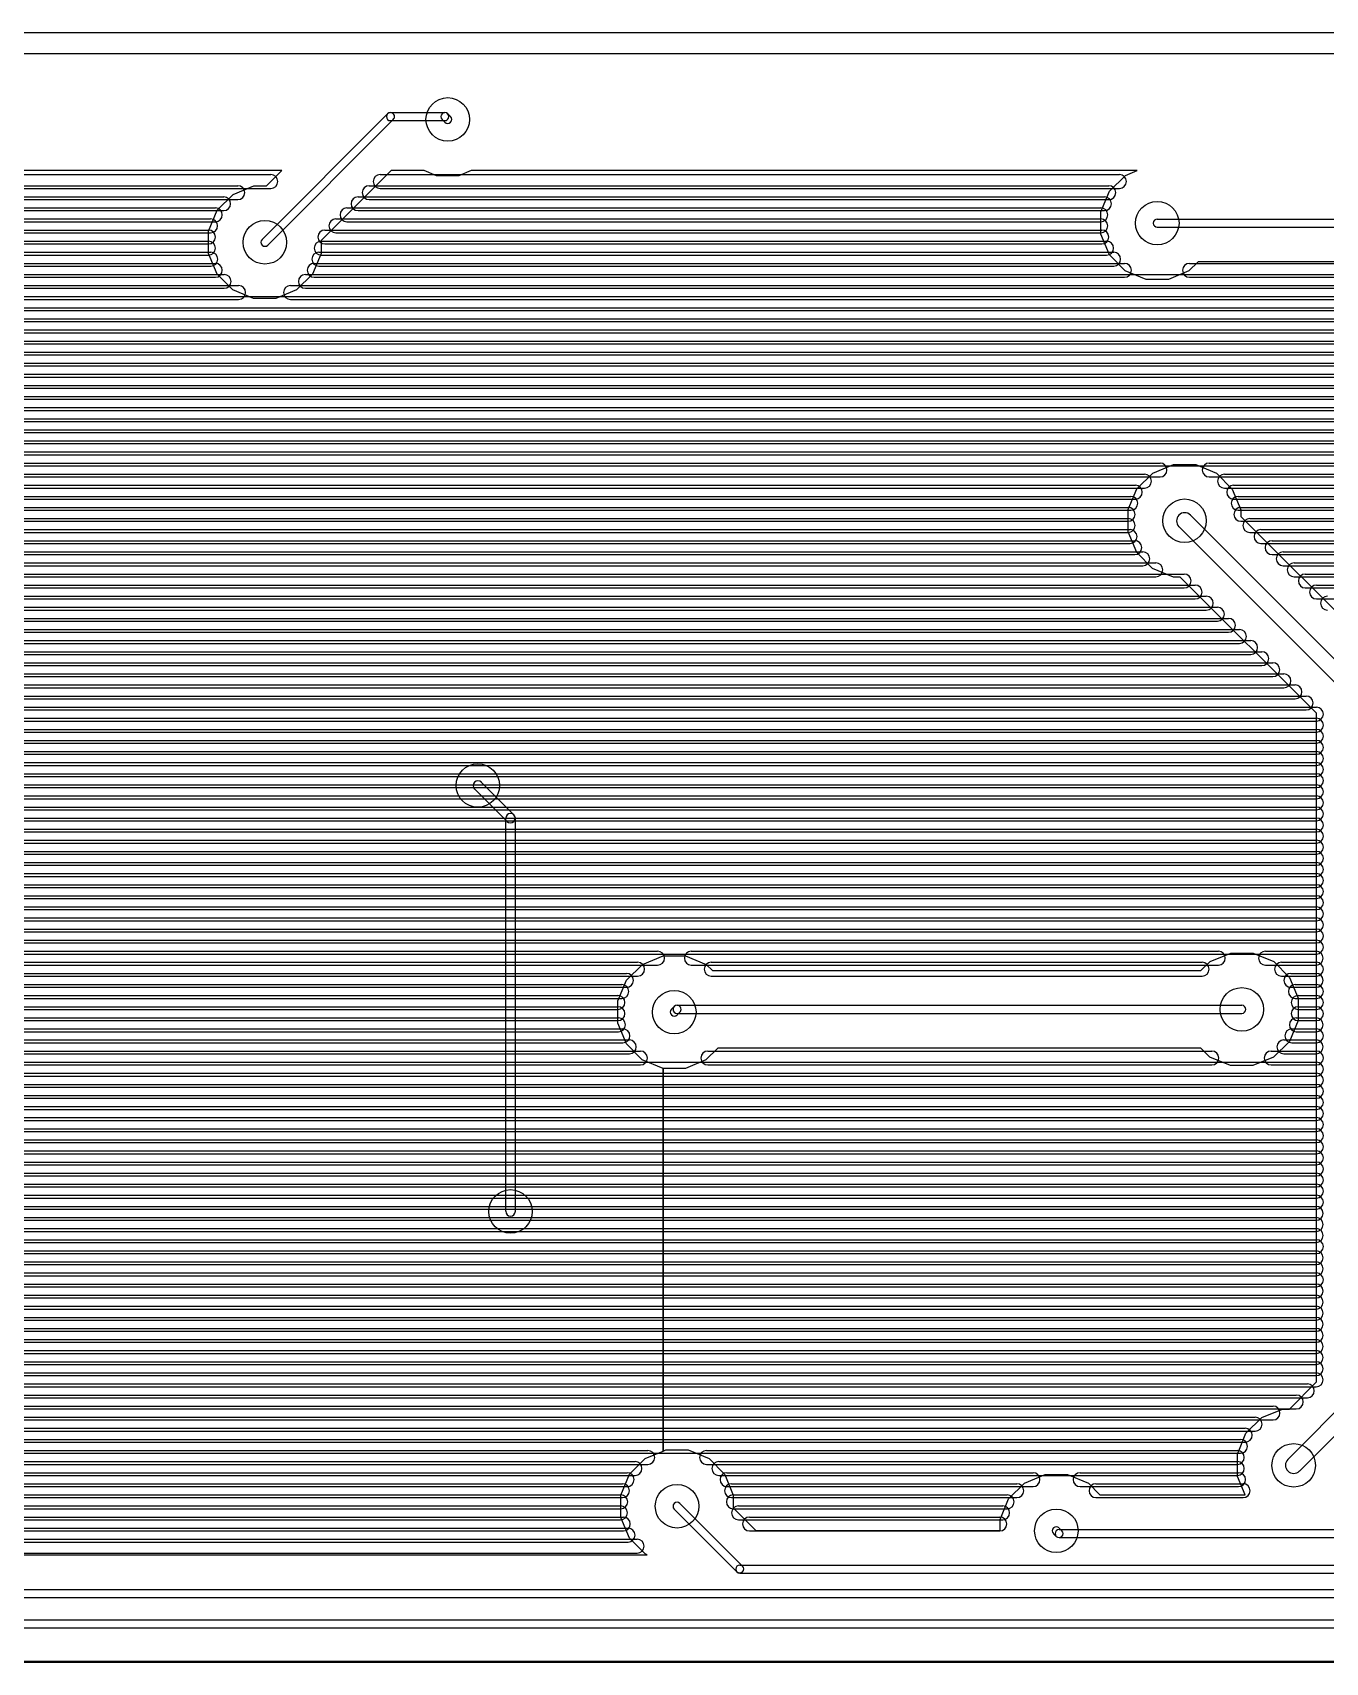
# Model space of a CAD drawing. Extents: x 25909 to 94169, y 14485 to 72115.
# Drawn here: x 56750 to 66075, y 60363 to 72115 of the extents above; entities that cross this region are included whole.
import ezdxf

# ---------------------------------------------------------------- set-up
doc = ezdxf.new("R2010")
doc.units = 0
doc.layers.add('BLACK', color=1, linetype='CONTINUOUS')

msp = doc.modelspace()

# ---------------------------------------------------------------- linework, layer by layer
at = {"layer": 'BLACK'}
for p, q in [((27165, 72115), (94093, 72115)), ((27165, 71965), (94093, 71965)), ((58405, 70624), (59310, 71529)), ((58446, 70583), (59351, 71488)), ((59331, 71538), (59723, 71538)), ((59331, 71480), (59723, 71480)), ((59704, 71488), (59723, 71469)), ((59745, 71529), (59764, 71510)), ((58548, 71120), (55893, 71121)), ((58437, 71009), (58548, 71120)), ((59336, 71120), (58831, 70615)), ((59573, 71120), (59336, 71120)), ((59663, 71083), (59573, 71120)), ((59912, 71120), (59824, 71083)), ((64717, 71120), (59912, 71120)), ((64633, 71085), (64717, 71120)), ((55554, 71011), (58230, 71011)), ((55554, 71011), (58230, 71011)), ((55778, 71091), (58468, 71091)), ((55778, 71091), (58468, 71091)), ((55778, 70991), (58468, 70991)), ((55778, 70991), (58468, 70991)), ((58196, 70947), (58345, 71009)), ((58345, 71009), (58437, 71009)), ((59177, 71011), (64513, 71011)), ((59177, 71011), (64513, 71011)), ((59257, 71091), (64589, 71091)), ((59257, 71091), (64589, 71091)), ((59257, 70991), (64589, 70991)), ((59257, 70991), (64589, 70991)), ((59824, 71083), (59663, 71083)), ((64518, 70972), (64633, 71085)), ((55474, 70931), (58128, 70931)), ((55474, 70931), (58128, 70931)), ((55554, 70911), (58230, 70911)), ((55554, 70911), (58230, 70911)), ((58081, 70834), (58196, 70947)), ((59097, 70931), (64481, 70931)), ((59097, 70931), (64481, 70931)), ((59177, 70911), (64513, 70911)), ((59177, 70911), (64513, 70911)), ((64456, 70822), (64518, 70972)), ((55436, 70851), (58068, 70851)), ((55436, 70851), (58068, 70851)), ((55436, 70771), (58034, 70771)), ((55436, 70771), (58034, 70771)), ((55436, 70751), (58068, 70751)), ((55436, 70751), (58068, 70751)), ((55474, 70831), (58128, 70831)), ((55474, 70831), (58128, 70831)), ((58019, 70684), (58081, 70834)), ((58937, 70771), (64455, 70771)), ((58937, 70771), (64455, 70771)), ((59017, 70851), (64455, 70851)), ((59017, 70851), (64455, 70851)), ((59017, 70751), (64455, 70751)), ((59017, 70751), (64455, 70751)), ((59097, 70831), (64481, 70831)), ((59097, 70831), (64481, 70831)), ((64456, 70661), (64456, 70822)), ((64862, 70770), (67046, 70770)), ((55436, 70691), (58018, 70691)), ((55436, 70691), (58018, 70691)), ((55436, 70671), (58034, 70671)), ((55436, 70671), (58034, 70671)), ((58019, 70523), (58019, 70684)), ((58857, 70691), (64463, 70691)), ((58857, 70691), (64463, 70691)), ((58937, 70671), (64455, 70671)), ((58937, 70671), (64455, 70671)), ((64518, 70512), (64456, 70661)), ((64862, 70712), (67046, 70712)), ((55436, 70611), (58018, 70611)), ((55436, 70611), (58018, 70611)), ((55436, 70591), (58018, 70591)), ((55436, 70591), (58018, 70591)), ((55436, 70531), (58036, 70531)), ((55436, 70531), (58036, 70531)), ((58081, 70374), (58019, 70523)), ((58831, 70522), (58769, 70372)), ((58814, 70531), (64548, 70531)), ((58814, 70531), (64548, 70531)), ((58831, 70615), (58831, 70522)), ((58831, 70611), (64497, 70611)), ((58831, 70611), (64497, 70611)), ((58857, 70591), (64463, 70591)), ((58857, 70591), (64463, 70591)), ((64631, 70397), (64518, 70512)), ((55436, 70511), (58018, 70511)), ((55436, 70511), (58018, 70511)), ((55436, 70451), (58068, 70451)), ((55436, 70451), (58068, 70451)), ((55436, 70431), (58036, 70431)), ((55436, 70431), (58036, 70431)), ((58780, 70451), (64626, 70451)), ((58780, 70451), (64626, 70451)), ((58814, 70431), (64548, 70431)), ((58814, 70431), (64548, 70431)), ((58831, 70511), (64497, 70511)), ((58831, 70511), (64497, 70511)), ((64781, 70335), (64631, 70397)), ((65091, 70397), (64942, 70335)), ((65157, 70462), (65091, 70397)), ((65095, 70451), (70937, 70451)), ((65095, 70451), (70937, 70451)), ((67047, 70462), (65157, 70462)), ((55436, 70371), (58132, 70371)), ((55436, 70371), (58132, 70371)), ((55436, 70351), (58068, 70351)), ((55436, 70351), (58068, 70351)), ((55436, 70291), (58236, 70291)), ((55436, 70291), (58236, 70291)), ((58194, 70259), (58081, 70374)), ((58610, 70291), (70834, 70291)), ((58610, 70291), (70834, 70291)), ((58769, 70372), (58654, 70259)), ((58717, 70371), (70867, 70371)), ((58717, 70371), (70867, 70371)), ((58780, 70351), (64626, 70351)), ((58780, 70351), (64626, 70351)), ((64942, 70335), (64781, 70335)), ((65095, 70351), (70937, 70351)), ((65095, 70351), (70937, 70351)), ((55436, 70271), (58132, 70271)), ((55436, 70271), (58132, 70271)), ((55436, 70211), (70814, 70211)), ((55436, 70211), (70814, 70211)), ((55436, 70191), (58236, 70191)), ((55436, 70191), (58236, 70191)), ((58344, 70197), (58194, 70259)), ((58505, 70197), (58344, 70197)), ((58654, 70259), (58505, 70197)), ((58610, 70191), (70834, 70191)), ((58610, 70191), (70834, 70191)), ((58717, 70271), (70867, 70271)), ((58717, 70271), (70867, 70271)), ((55436, 70111), (70814, 70111)), ((55436, 70111), (70814, 70111)), ((55503, 70131), (70777, 70131)), ((55503, 70131), (70777, 70131)), ((55536, 70051), (70696, 70051)), ((55536, 70051), (70696, 70051)), ((55503, 70031), (70777, 70031)), ((55503, 70031), (70777, 70031)), ((55536, 69951), (70696, 69951)), ((55536, 69951), (70696, 69951)), ((55563, 69971), (70617, 69971)), ((55563, 69971), (70617, 69971)), ((55557, 69811), (70457, 69811)), ((55557, 69811), (70457, 69811)), ((55563, 69891), (70537, 69891)), ((55563, 69891), (70537, 69891)), ((55563, 69871), (70617, 69871)), ((55563, 69871), (70617, 69871)), ((55524, 69731), (70376, 69731)), ((55524, 69731), (70376, 69731)), ((55557, 69711), (70457, 69711)), ((55557, 69711), (70457, 69711)), ((55563, 69791), (70537, 69791)), ((55563, 69791), (70537, 69791)), ((55477, 69651), (70297, 69651)), ((55477, 69651), (70297, 69651)), ((55524, 69631), (70376, 69631)), ((55524, 69631), (70376, 69631)), ((47068, 69491), (70190, 69491)), ((47068, 69491), (70190, 69491)), ((55396, 69571), (70230, 69571)), ((55396, 69571), (70230, 69571)), ((55396, 69471), (70230, 69471)), ((55396, 69471), (70230, 69471)), ((55477, 69551), (70297, 69551)), ((55477, 69551), (70297, 69551)), ((46988, 69411), (70174, 69411)), ((46988, 69411), (70174, 69411)), ((47068, 69391), (70190, 69391)), ((47068, 69391), (70190, 69391)), ((46828, 69251), (70174, 69251)), ((46828, 69251), (70174, 69251)), ((46908, 69331), (70174, 69331)), ((46908, 69331), (70174, 69331)), ((46908, 69231), (70174, 69231)), ((46908, 69231), (70174, 69231)), ((46988, 69311), (70174, 69311)), ((46988, 69311), (70174, 69311)), ((46748, 69171), (70174, 69171)), ((46748, 69171), (70174, 69171)), ((46828, 69151), (70174, 69151)), ((46828, 69151), (70174, 69151)), ((46588, 69011), (64882, 69011)), ((46588, 69011), (64882, 69011)), ((46668, 69091), (70174, 69091)), ((46668, 69091), (70174, 69091)), ((46668, 68991), (70174, 68991)), ((46668, 68991), (70174, 68991)), ((46748, 69071), (70174, 69071)), ((46748, 69071), (70174, 69071)), ((64830, 68939), (64979, 69001)), ((64979, 69001), (65140, 69001)), ((65140, 69001), (65290, 68939)), ((65237, 69011), (70173, 69011)), ((65237, 69011), (70173, 69011)), ((46508, 68931), (64770, 68931)), ((46508, 68931), (64770, 68931)), ((46588, 68911), (64882, 68911)), ((46588, 68911), (64882, 68911)), ((64715, 68826), (64830, 68939)), ((65237, 68911), (70173, 68911)), ((65237, 68911), (70173, 68911)), ((65290, 68939), (65403, 68824)), ((65347, 68931), (70173, 68931)), ((65347, 68931), (70173, 68931)), ((46348, 68771), (64672, 68771)), ((46348, 68771), (64672, 68771)), ((46428, 68851), (64704, 68851)), ((46428, 68851), (64704, 68851)), ((46428, 68751), (64704, 68751)), ((46428, 68751), (64704, 68751)), ((46508, 68831), (64770, 68831)), ((46508, 68831), (64770, 68831)), ((64653, 68676), (64715, 68826)), ((65347, 68831), (70173, 68831)), ((65347, 68831), (70173, 68831)), ((65403, 68824), (65465, 68675)), ((65413, 68851), (70173, 68851)), ((65413, 68851), (70173, 68851)), ((65413, 68751), (70173, 68751)), ((65413, 68751), (70173, 68751)), ((65446, 68771), (70174, 68771)), ((65446, 68771), (70174, 68771)), ((46268, 68691), (64652, 68691)), ((46268, 68691), (64652, 68691)), ((46348, 68671), (64672, 68671)), ((46348, 68671), (64672, 68671)), ((64653, 68515), (64653, 68676)), ((65101, 68636), (66360, 67377)), ((65446, 68671), (70174, 68671)), ((65446, 68671), (70174, 68671)), ((65465, 68691), (70173, 68691)), ((65465, 68691), (70173, 68691)), ((65465, 68675), (65465, 68626)), ((46108, 68531), (64666, 68531)), ((46108, 68531), (64666, 68531)), ((46188, 68611), (64652, 68611)), ((46188, 68611), (64652, 68611)), ((46268, 68591), (64652, 68591)), ((46268, 68591), (64652, 68591)), ((64715, 68366), (64653, 68515)), ((65018, 68553), (66277, 67294)), ((65465, 68626), (66537, 67554)), ((65465, 68591), (70173, 68591)), ((65465, 68591), (70173, 68591)), ((65530, 68611), (70174, 68611)), ((65530, 68611), (70174, 68611)), ((65610, 68531), (70174, 68531)), ((65610, 68531), (70174, 68531)), ((46028, 68451), (64700, 68451)), ((46028, 68451), (64700, 68451)), ((46108, 68431), (64666, 68431)), ((46108, 68431), (64666, 68431)), ((46188, 68511), (64652, 68511)), ((46188, 68511), (64652, 68511)), ((65530, 68511), (70174, 68511)), ((65530, 68511), (70174, 68511)), ((65610, 68431), (70174, 68431)), ((65610, 68431), (70174, 68431)), ((65690, 68451), (70174, 68451)), ((65690, 68451), (70174, 68451)), ((45868, 68291), (64852, 68291)), ((45868, 68291), (64852, 68291)), ((45948, 68371), (64758, 68371)), ((45948, 68371), (64758, 68371)), ((46028, 68351), (64700, 68351)), ((46028, 68351), (64700, 68351)), ((64828, 68251), (64715, 68366)), ((65690, 68351), (70174, 68351)), ((65690, 68351), (70174, 68351)), ((65770, 68371), (70174, 68371)), ((65770, 68371), (70174, 68371)), ((65850, 68291), (70174, 68291)), ((65850, 68291), (70174, 68291)), ((45788, 68211), (65056, 68211)), ((45788, 68211), (65056, 68211)), ((45868, 68191), (64852, 68191)), ((45868, 68191), (64852, 68191)), ((45948, 68271), (64758, 68271)), ((45948, 68271), (64758, 68271)), ((64978, 68189), (64828, 68251)), ((65028, 68189), (64978, 68189)), ((66010, 67208), (65028, 68189)), ((65770, 68271), (70174, 68271)), ((65770, 68271), (70174, 68271)), ((65850, 68191), (70174, 68191)), ((65850, 68191), (70174, 68191)), ((65930, 68211), (70174, 68211)), ((65930, 68211), (70174, 68211)), ((45628, 68051), (65216, 68051)), ((45628, 68051), (65216, 68051)), ((45708, 68131), (65136, 68131)), ((45708, 68131), (65136, 68131)), ((45788, 68111), (65056, 68111)), ((45788, 68111), (65056, 68111)), ((65930, 68111), (70174, 68111)), ((65930, 68111), (70174, 68111)), ((66010, 68131), (70174, 68131)), ((66010, 68131), (70174, 68131)), ((45548, 67971), (65296, 67971)), ((45548, 67971), (65296, 67971)), ((45628, 67951), (65216, 67951)), ((45628, 67951), (65216, 67951)), ((45708, 68031), (65136, 68031)), ((45708, 68031), (65136, 68031)), ((66010, 68031), (70174, 68031)), ((66010, 68031), (70174, 68031)), ((45388, 67811), (65456, 67811)), ((45388, 67811), (65456, 67811)), ((45468, 67891), (65376, 67891)), ((45468, 67891), (65376, 67891)), ((45548, 67871), (65296, 67871)), ((45548, 67871), (65296, 67871)), ((45308, 67731), (65536, 67731)), ((45308, 67731), (65536, 67731)), ((45388, 67711), (65456, 67711)), ((45388, 67711), (65456, 67711)), ((45468, 67791), (65376, 67791)), ((45468, 67791), (65376, 67791)), ((45228, 67651), (65616, 67651)), ((45228, 67651), (65616, 67651)), ((45308, 67631), (65536, 67631)), ((45308, 67631), (65536, 67631)), ((45068, 67491), (65776, 67491)), ((45068, 67491), (65776, 67491)), ((45148, 67571), (65696, 67571)), ((45148, 67571), (65696, 67571)), ((45148, 67471), (65696, 67471)), ((45148, 67471), (65696, 67471)), ((45228, 67551), (65616, 67551)), ((45228, 67551), (65616, 67551)), ((44988, 67411), (65856, 67411)), ((44988, 67411), (65856, 67411)), ((45068, 67391), (65776, 67391)), ((45068, 67391), (65776, 67391)), ((44828, 67251), (66010, 67251)), ((44828, 67251), (66010, 67251)), ((44908, 67331), (65936, 67331)), ((44908, 67331), (65936, 67331)), ((44908, 67231), (65936, 67231)), ((44908, 67231), (65936, 67231)), ((44988, 67311), (65856, 67311)), ((44988, 67311), (65856, 67311)), ((44748, 67171), (66010, 67171)), ((44748, 67171), (66010, 67171)), ((44828, 67151), (66010, 67151)), ((44828, 67151), (66010, 67151)), ((66010, 62385), (66010, 67208)), ((44588, 67011), (66010, 67011)), ((44588, 67011), (66010, 67011)), ((44668, 67091), (66010, 67091)), ((44668, 67091), (66010, 67091)), ((44668, 66991), (66010, 66991)), ((44668, 66991), (66010, 66991)), ((44748, 67071), (66010, 67071)), ((44748, 67071), (66010, 67071)), ((44508, 66931), (66010, 66931)), ((44508, 66931), (66010, 66931)), ((44588, 66911), (66010, 66911)), ((44588, 66911), (66010, 66911)), ((44348, 66771), (66010, 66771)), ((44348, 66771), (66010, 66771)), ((44428, 66851), (66010, 66851)), ((44428, 66851), (66010, 66851)), ((44508, 66831), (66010, 66831)), ((44508, 66831), (66010, 66831)), ((44268, 66691), (66010, 66691)), ((44268, 66691), (66010, 66691)), ((44348, 66671), (66010, 66671)), ((44348, 66671), (66010, 66671)), ((44428, 66751), (66010, 66751)), ((44428, 66751), (66010, 66751)), ((59937, 66661), (60172, 66426)), ((59986, 66710), (60221, 66475)), ((44108, 66531), (66010, 66531)), ((44108, 66531), (66010, 66531)), ((44188, 66611), (66010, 66611)), ((44188, 66611), (66010, 66611)), ((44268, 66591), (66010, 66591)), ((44268, 66591), (66010, 66591)), ((44028, 66451), (66010, 66451)), ((44028, 66451), (66010, 66451)), ((44108, 66431), (66010, 66431)), ((44108, 66431), (66010, 66431)), ((44188, 66511), (66010, 66511)), ((44188, 66511), (66010, 66511)), ((60162, 63616), (60162, 66450)), ((60232, 63616), (60232, 66450)), ((43868, 66291), (66010, 66291)), ((43868, 66291), (66010, 66291)), ((43948, 66371), (66010, 66371)), ((43948, 66371), (66010, 66371)), ((44028, 66351), (66010, 66351)), ((44028, 66351), (66010, 66351)), ((43788, 66211), (66010, 66211)), ((43788, 66211), (66010, 66211)), ((43868, 66191), (66010, 66191)), ((43868, 66191), (66010, 66191)), ((43948, 66271), (66010, 66271)), ((43948, 66271), (66010, 66271)), ((43628, 66051), (66010, 66051)), ((43628, 66051), (66010, 66051)), ((43708, 66131), (66010, 66131)), ((43708, 66131), (66010, 66131)), ((43788, 66111), (66010, 66111)), ((43788, 66111), (66010, 66111)), ((43548, 65971), (66010, 65971)), ((43548, 65971), (66010, 65971)), ((43628, 65951), (66010, 65951)), ((43628, 65951), (66010, 65951)), ((43708, 66031), (66010, 66031)), ((43708, 66031), (66010, 66031)), ((43468, 65891), (66010, 65891)), ((43468, 65891), (66010, 65891)), ((43548, 65871), (66010, 65871)), ((43548, 65871), (66010, 65871)), ((43308, 65731), (66010, 65731)), ((43308, 65731), (66010, 65731)), ((43388, 65811), (66010, 65811)), ((43388, 65811), (66010, 65811)), ((43388, 65711), (66010, 65711)), ((43388, 65711), (66010, 65711)), ((43468, 65791), (66010, 65791)), ((43468, 65791), (66010, 65791)), ((43228, 65651), (66010, 65651)), ((43228, 65651), (66010, 65651)), ((43308, 65631), (66010, 65631)), ((43308, 65631), (66010, 65631)), ((43068, 65491), (61258, 65491)), ((43068, 65491), (61258, 65491)), ((43148, 65571), (66010, 65571)), ((43148, 65571), (66010, 65571)), ((43148, 65471), (66010, 65471)), ((43148, 65471), (66010, 65471)), ((43228, 65551), (66010, 65551)), ((43228, 65551), (66010, 65551)), ((61501, 65491), (65303, 65491)), ((61501, 65491), (65303, 65491)), ((65243, 65416), (65392, 65478)), ((65392, 65478), (65553, 65478)), ((65553, 65478), (65703, 65416)), ((65643, 65491), (66009, 65491)), ((65643, 65491), (66009, 65491)), ((42988, 65411), (61114, 65411)), ((42988, 65411), (61114, 65411)), ((43068, 65391), (61258, 65391)), ((43068, 65391), (61258, 65391)), ((61034, 65283), (61149, 65396)), ((61149, 65396), (61298, 65458)), ((61298, 65458), (61459, 65458)), ((61459, 65458), (61609, 65396)), ((61501, 65391), (65303, 65391)), ((61501, 65391), (65303, 65391)), ((61609, 65396), (61653, 65351)), ((61644, 65411), (65186, 65411)), ((61644, 65411), (65186, 65411)), ((61653, 65351), (65176, 65351)), ((65176, 65351), (65243, 65416)), ((65643, 65391), (66009, 65391)), ((65643, 65391), (66009, 65391)), ((65703, 65416), (65816, 65301)), ((65758, 65411), (66010, 65411)), ((65758, 65411), (66010, 65411)), ((42828, 65251), (61000, 65251)), ((42828, 65251), (61000, 65251)), ((42908, 65331), (61034, 65331)), ((42908, 65331), (61034, 65331)), ((42908, 65231), (61034, 65231)), ((42908, 65231), (61034, 65231)), ((42988, 65311), (61114, 65311)), ((42988, 65311), (61114, 65311)), ((60972, 65133), (61034, 65283)), ((61644, 65311), (65186, 65311)), ((61644, 65311), (65186, 65311)), ((65758, 65311), (66010, 65311)), ((65758, 65311), (66010, 65311)), ((65816, 65301), (65878, 65152)), ((65825, 65331), (66009, 65331)), ((65825, 65331), (66009, 65331)), ((65825, 65231), (66009, 65231)), ((65825, 65231), (66009, 65231)), ((65858, 65251), (66010, 65251)), ((65858, 65251), (66010, 65251)), ((42748, 65171), (60972, 65171)), ((42748, 65171), (60972, 65171)), ((42828, 65151), (61000, 65151)), ((42828, 65151), (61000, 65151)), ((60972, 64972), (60972, 65133)), ((65858, 65151), (66010, 65151)), ((65858, 65151), (66010, 65151)), ((65878, 65171), (66010, 65171)), ((65878, 65171), (66010, 65171)), ((65878, 65152), (65878, 64991)), ((42588, 65011), (60976, 65011)), ((42588, 65011), (60976, 65011)), ((42668, 65091), (60972, 65091)), ((42668, 65091), (60972, 65091)), ((42668, 64991), (60972, 64991)), ((42668, 64991), (60972, 64991)), ((42748, 65071), (60972, 65071)), ((42748, 65071), (60972, 65071)), ((61358, 65073), (61377, 65092)), ((61398, 65101), (65472, 65101)), ((61398, 65043), (65472, 65043)), ((61399, 65032), (61418, 65051)), ((65878, 64991), (65816, 64841)), ((65865, 65011), (66009, 65011)), ((65865, 65011), (66009, 65011)), ((65878, 65091), (66010, 65091)), ((65878, 65091), (66010, 65091)), ((65878, 65071), (66010, 65071)), ((65878, 65071), (66010, 65071)), ((65878, 64991), (66010, 64991)), ((65878, 64991), (66010, 64991)), ((42508, 64931), (61008, 64931)), ((42508, 64931), (61008, 64931)), ((42588, 64911), (60976, 64911)), ((42588, 64911), (60976, 64911)), ((61034, 64823), (60972, 64972)), ((65832, 64931), (66010, 64931)), ((65832, 64931), (66010, 64931)), ((65865, 64911), (66009, 64911)), ((65865, 64911), (66009, 64911)), ((42348, 64771), (61134, 64771)), ((42348, 64771), (61134, 64771)), ((42428, 64851), (61054, 64851)), ((42428, 64851), (61054, 64851)), ((42508, 64831), (61008, 64831)), ((42508, 64831), (61008, 64831)), ((61147, 64708), (61034, 64823)), ((61693, 64793), (61607, 64708)), ((61620, 64771), (65256, 64771)), ((61620, 64771), (65256, 64771)), ((65177, 64793), (61693, 64793)), ((65241, 64728), (65177, 64793)), ((65684, 64771), (66010, 64771)), ((65684, 64771), (66010, 64771)), ((65816, 64841), (65701, 64728)), ((65775, 64851), (66009, 64851)), ((65775, 64851), (66009, 64851)), ((65832, 64831), (66010, 64831)), ((65832, 64831), (66010, 64831)), ((42268, 64691), (66010, 64691)), ((42268, 64691), (66010, 64691)), ((42348, 64671), (61134, 64671)), ((42348, 64671), (61134, 64671)), ((42428, 64751), (61054, 64751)), ((42428, 64751), (61054, 64751)), ((61297, 64646), (61147, 64708)), ((61297, 61887), (61297, 64646)), ((61458, 64646), (61297, 64646)), ((61297, 64646), (61297, 61887)), ((61607, 64708), (61458, 64646)), ((61620, 64671), (65256, 64671)), ((61620, 64671), (65256, 64671)), ((65391, 64666), (65241, 64728)), ((65552, 64666), (65391, 64666)), ((65701, 64728), (65552, 64666)), ((65684, 64671), (66010, 64671)), ((65684, 64671), (66010, 64671)), ((65775, 64751), (66009, 64751)), ((65775, 64751), (66009, 64751)), ((42108, 64531), (66010, 64531)), ((42108, 64531), (66010, 64531)), ((42188, 64611), (66010, 64611)), ((42188, 64611), (66010, 64611)), ((42268, 64591), (66010, 64591)), ((42268, 64591), (66010, 64591)), ((42028, 64451), (66010, 64451)), ((42028, 64451), (66010, 64451)), ((42108, 64431), (66010, 64431)), ((42108, 64431), (66010, 64431)), ((42188, 64511), (66010, 64511)), ((42188, 64511), (66010, 64511)), ((41868, 64291), (66010, 64291)), ((41868, 64291), (66010, 64291)), ((41948, 64371), (66010, 64371)), ((41948, 64371), (66010, 64371)), ((42028, 64351), (66010, 64351)), ((42028, 64351), (66010, 64351)), ((41788, 64211), (66010, 64211)), ((41788, 64211), (66010, 64211)), ((41868, 64191), (66010, 64191)), ((41868, 64191), (66010, 64191)), ((41948, 64271), (66010, 64271)), ((41948, 64271), (66010, 64271)), ((41628, 64051), (66010, 64051)), ((41628, 64051), (66010, 64051)), ((41708, 64131), (66010, 64131)), ((41708, 64131), (66010, 64131)), ((41788, 64111), (66010, 64111)), ((41788, 64111), (66010, 64111)), ((41548, 63971), (66010, 63971)), ((41548, 63971), (66010, 63971)), ((41628, 63951), (66010, 63951)), ((41628, 63951), (66010, 63951)), ((41708, 64031), (66010, 64031)), ((41708, 64031), (66010, 64031)), ((41548, 63871), (66010, 63871)), ((41548, 63871), (66010, 63871)), ((56336, 63891), (66010, 63891)), ((56336, 63891), (66010, 63891)), ((56336, 63791), (66010, 63791)), ((56336, 63791), (66010, 63791)), ((56472, 63811), (66010, 63811)), ((56472, 63811), (66010, 63811)), ((56472, 63711), (66010, 63711)), ((56472, 63711), (66010, 63711)), ((56548, 63731), (66010, 63731)), ((56548, 63731), (66010, 63731)), ((56548, 63631), (66010, 63631)), ((56548, 63631), (66010, 63631)), ((56581, 63651), (66009, 63651)), ((56581, 63651), (66009, 63651)), ((56581, 63551), (66009, 63551)), ((56581, 63551), (66009, 63551)), ((56607, 63571), (66009, 63571)), ((56607, 63571), (66009, 63571)), ((56607, 63491), (66009, 63491)), ((56607, 63491), (66009, 63491)), ((56607, 63471), (66009, 63471)), ((56607, 63471), (66009, 63471)), ((56600, 63411), (66010, 63411)), ((56600, 63411), (66010, 63411)), ((56607, 63391), (66009, 63391)), ((56607, 63391), (66009, 63391)), ((56519, 63251), (66009, 63251)), ((56519, 63251), (66009, 63251)), ((56567, 63331), (66009, 63331)), ((56567, 63331), (66009, 63331)), ((56567, 63231), (66009, 63231)), ((56567, 63231), (66009, 63231)), ((56600, 63311), (66010, 63311)), ((56600, 63311), (66010, 63311)), ((56438, 63171), (66010, 63171)), ((56438, 63171), (66010, 63171)), ((56519, 63151), (66009, 63151)), ((56519, 63151), (66009, 63151)), ((54227, 63011), (66009, 63011)), ((54227, 63011), (66009, 63011)), ((54307, 63091), (66009, 63091)), ((54307, 63091), (66009, 63091)), ((54307, 62991), (66009, 62991)), ((54307, 62991), (66009, 62991)), ((56438, 63071), (66010, 63071)), ((56438, 63071), (66010, 63071)), ((54147, 62931), (66009, 62931)), ((54147, 62931), (66009, 62931)), ((54227, 62911), (66009, 62911)), ((54227, 62911), (66009, 62911)), ((53987, 62771), (66009, 62771)), ((53987, 62771), (66009, 62771)), ((54067, 62851), (66009, 62851)), ((54067, 62851), (66009, 62851)), ((54147, 62831), (66009, 62831)), ((54147, 62831), (66009, 62831)), ((53907, 62691), (66009, 62691)), ((53907, 62691), (66009, 62691)), ((53987, 62671), (66009, 62671)), ((53987, 62671), (66009, 62671)), ((54067, 62751), (66009, 62751)), ((54067, 62751), (66009, 62751)), ((53747, 62531), (66009, 62531)), ((53747, 62531), (66009, 62531)), ((53827, 62611), (66009, 62611)), ((53827, 62611), (66009, 62611)), ((53907, 62591), (66009, 62591)), ((53907, 62591), (66009, 62591)), ((53667, 62451), (66009, 62451)), ((53667, 62451), (66009, 62451)), ((53747, 62431), (66009, 62431)), ((53747, 62431), (66009, 62431)), ((53827, 62511), (66009, 62511)), ((53827, 62511), (66009, 62511)), ((53507, 62291), (65865, 62291)), ((53507, 62291), (65865, 62291)), ((53587, 62371), (65945, 62371)), ((53587, 62371), (65945, 62371)), ((53667, 62351), (66009, 62351)), ((53667, 62351), (66009, 62351)), ((66276, 62299), (65804, 61827)), ((65815, 62190), (66010, 62385)), ((53427, 62211), (65697, 62211)), ((53427, 62211), (65697, 62211)), ((53507, 62191), (65865, 62191)), ((53507, 62191), (65865, 62191)), ((53587, 62271), (65945, 62271)), ((53587, 62271), (65945, 62271)), ((65617, 62128), (65766, 62190)), ((65766, 62190), (65815, 62190)), ((66360, 62215), (65888, 61743)), ((53267, 62051), (65497, 62051)), ((53267, 62051), (65497, 62051)), ((53347, 62131), (65569, 62131)), ((53347, 62131), (65569, 62131)), ((53427, 62111), (65697, 62111)), ((53427, 62111), (65697, 62111)), ((65502, 62015), (65617, 62128)), ((53187, 61971), (65463, 61971)), ((53187, 61971), (65463, 61971)), ((53267, 61951), (65497, 61951)), ((53267, 61951), (65497, 61951)), ((53347, 62031), (65569, 62031)), ((53347, 62031), (65569, 62031)), ((65440, 61865), (65502, 62015)), ((53107, 61891), (61187, 61891)), ((53107, 61891), (61187, 61891)), ((53187, 61871), (65463, 61871)), ((53187, 61871), (65463, 61871)), ((61054, 61720), (61169, 61833)), ((61169, 61833), (61297, 61887)), ((61297, 61887), (61318, 61895)), ((61318, 61895), (61479, 61895)), ((61479, 61895), (61629, 61833)), ((61610, 61891), (65440, 61891)), ((61610, 61891), (65440, 61891)), ((61629, 61833), (61742, 61718)), ((65440, 61704), (65440, 61865)), ((53027, 61811), (61095, 61811)), ((53027, 61811), (61095, 61811)), ((53027, 61711), (61095, 61711)), ((53027, 61711), (61095, 61711)), ((53107, 61791), (61187, 61791)), ((53107, 61791), (61187, 61791)), ((54954, 61731), (61038, 61731)), ((54954, 61731), (61038, 61731)), ((60992, 61570), (61054, 61720)), ((61610, 61791), (65440, 61791)), ((61610, 61791), (65440, 61791)), ((61700, 61811), (65440, 61811)), ((61700, 61811), (65440, 61811)), ((61700, 61711), (65440, 61711)), ((61700, 61711), (65440, 61711)), ((61742, 61718), (61804, 61569)), ((61758, 61731), (63966, 61731)), ((61758, 61731), (63966, 61731)), ((63905, 61656), (64054, 61718)), ((64054, 61718), (64215, 61718)), ((64215, 61718), (64365, 61656)), ((64305, 61731), (65449, 61731)), ((64305, 61731), (65449, 61731)), ((65495, 61571), (65440, 61704)), ((54954, 61631), (61038, 61631)), ((54954, 61631), (61038, 61631)), ((55069, 61651), (61005, 61651)), ((55069, 61651), (61005, 61651)), ((61758, 61631), (63966, 61631)), ((61758, 61631), (63966, 61631)), ((61791, 61651), (63849, 61651)), ((61791, 61651), (63849, 61651)), ((63790, 61543), (63905, 61656)), ((64305, 61631), (65449, 61631)), ((64305, 61631), (65449, 61631)), ((64365, 61656), (64448, 61572)), ((64420, 61651), (65482, 61651)), ((64420, 61651), (65482, 61651)), ((55069, 61551), (61005, 61551)), ((55069, 61551), (61005, 61551)), ((55136, 61571), (60992, 61571)), ((55136, 61571), (60992, 61571)), ((55136, 61471), (60992, 61471)), ((55136, 61471), (60992, 61471)), ((55169, 61491), (60991, 61491)), ((55169, 61491), (60991, 61491)), ((60992, 61409), (60992, 61570)), ((61377, 61469), (61830, 61016)), ((61418, 61510), (61871, 61057)), ((61791, 61551), (63849, 61551)), ((61791, 61551), (63849, 61551)), ((61804, 61571), (63780, 61571)), ((61804, 61571), (63780, 61571)), ((61804, 61569), (61804, 61478)), ((61804, 61478), (61966, 61315)), ((61804, 61471), (63780, 61471)), ((61804, 61471), (63780, 61471)), ((61841, 61491), (63747, 61491)), ((61841, 61491), (63747, 61491)), ((63728, 61393), (63790, 61543)), ((64420, 61551), (65482, 61551)), ((64420, 61551), (65482, 61551)), ((64448, 61572), (65495, 61571)), ((55169, 61391), (60991, 61391)), ((55169, 61391), (60991, 61391)), ((55189, 61411), (61011, 61411)), ((55189, 61411), (61011, 61411)), ((61054, 61260), (60992, 61409)), ((61841, 61391), (63747, 61391)), ((61841, 61391), (63747, 61391)), ((61921, 61411), (63727, 61411)), ((61921, 61411), (63727, 61411)), ((63728, 61315), (63728, 61393)), ((55189, 61311), (61011, 61311)), ((55189, 61311), (61011, 61311)), ((55209, 61331), (61045, 61331)), ((55209, 61331), (61045, 61331)), ((55209, 61231), (61045, 61231)), ((55209, 61231), (61045, 61231)), ((55289, 61251), (61111, 61251)), ((55289, 61251), (61111, 61251)), ((61167, 61145), (61054, 61260)), ((61921, 61311), (63727, 61311)), ((61921, 61311), (63727, 61311)), ((61966, 61315), (63728, 61315)), ((64114, 61291), (64133, 61272)), ((64154, 61321), (67656, 61321)), ((64154, 61263), (67656, 61263)), ((64155, 61332), (64174, 61313)), ((55289, 61151), (61111, 61151)), ((55289, 61151), (61111, 61151)), ((55351, 61138), (61183, 61138)), ((61183, 61138), (61167, 61145)), ((61851, 61065), (67775, 61065)), ((61851, 61007), (67775, 61007)), ((55236, 60888), (67972, 60888)), ((55236, 60830), (67972, 60830)), ((53780, 60671), (68090, 60671)), ((53780, 60613), (68090, 60613)), ((49038, 60371), (76448, 60371)), ((49038, 60371), (76448, 60371)), ((68090, 60363), (53780, 60363))]:
    msp.add_line(p, q, dxfattribs=at)
for centre in [(59744, 71489), (64862, 70741), (58425, 70603), (65059, 68595), (59961, 66686), (65472, 65072), (61378, 65052), (60197, 63615), (65846, 61784), (61398, 61489), (64134, 61312)]:
    msp.add_circle(centre, 157, dxfattribs=at)
for centre, radius, start, end in [((59331, 71509), 29, 90, 270), ((59331, 71509), 29, 315, 495), ((59724, 71509), 29, 45, 225), ((59723, 71509), 29, 270, 450), ((59744, 71489), 29, 225, 405), ((58230, 70961), 50, 270, 450), ((58230, 70961), 50, 270, 450), ((58468, 71041), 50, 270, 450), ((58468, 71041), 50, 270, 450), ((59177, 70961), 50, 90, 270), ((59177, 70961), 50, 90, 270), ((59257, 71041), 50, 90, 270), ((59257, 71041), 50, 90, 270), ((64513, 70961), 50, 270, 450), ((64513, 70961), 50, 270, 450), ((64589, 71041), 50, 270, 450), ((64589, 71041), 50, 270, 450), ((58128, 70881), 50, 270, 450), ((58128, 70881), 50, 270, 450), ((59097, 70881), 50, 90, 270), ((59097, 70881), 50, 90, 270), ((64481, 70881), 50, 270, 450), ((64481, 70881), 50, 270, 450), ((58034, 70721), 50, 270, 450), ((58034, 70721), 50, 270, 450), ((58068, 70801), 50, 270, 450), ((58068, 70801), 50, 270, 450), ((58937, 70721), 50, 90, 270), ((58937, 70721), 50, 90, 270), ((59017, 70801), 50, 90, 270), ((59017, 70801), 50, 90, 270), ((64455, 70801), 50, 270, 450), ((64455, 70801), 50, 270, 450), ((64455, 70721), 50, 270, 450), ((64455, 70721), 50, 270, 450), ((64862, 70741), 29, 90, 270), ((58018, 70641), 50, 270, 450), ((58018, 70641), 50, 270, 450), ((58857, 70641), 50, 90, 270), ((58857, 70641), 50, 90, 270), ((64463, 70641), 50, 270, 450), ((64463, 70641), 50, 270, 450), ((58018, 70561), 50, 270, 450), ((58018, 70561), 50, 270, 450), ((58036, 70481), 50, 270, 450), ((58036, 70481), 50, 270, 450), ((58425, 70603), 29, 135, 315), ((58814, 70481), 50, 90, 270), ((58814, 70481), 50, 90, 270), ((58831, 70561), 50, 90, 270), ((58831, 70561), 50, 90, 270), ((64497, 70561), 50, 270, 450), ((64497, 70561), 50, 270, 450), ((64548, 70481), 50, 270, 450), ((64548, 70481), 50, 270, 450), ((58068, 70401), 50, 270, 450), ((58068, 70401), 50, 270, 450), ((58780, 70401), 50, 90, 270), ((58780, 70401), 50, 90, 270), ((64626, 70401), 50, 270, 450), ((64626, 70401), 50, 270, 450), ((65095, 70401), 50, 90, 270), ((65095, 70401), 50, 90, 270), ((58132, 70321), 50, 270, 450), ((58132, 70321), 50, 270, 450), ((58236, 70241), 50, 270, 450), ((58236, 70241), 50, 270, 450), ((58610, 70241), 50, 90, 270), ((58610, 70241), 50, 90, 270), ((58717, 70321), 50, 90, 270), ((58717, 70321), 50, 90, 270), ((64882, 68961), 50, 270, 450), ((64882, 68961), 50, 270, 450), ((65237, 68961), 50, 90, 270), ((65237, 68961), 50, 90, 270), ((64770, 68881), 50, 270, 450), ((64770, 68881), 50, 270, 450), ((65347, 68881), 50, 90, 270), ((65347, 68881), 50, 90, 270), ((64672, 68721), 50, 270, 450), ((64672, 68721), 50, 270, 450), ((64704, 68801), 50, 270, 450), ((64704, 68801), 50, 270, 450), ((65413, 68801), 50, 90, 270), ((65413, 68801), 50, 90, 270), ((65446, 68721), 50, 90, 270), ((65446, 68721), 50, 90, 270), ((64652, 68641), 50, 270, 450), ((64652, 68641), 50, 270, 450), ((65060, 68594), 59, 45, 225), ((65465, 68641), 50, 90, 270), ((65465, 68641), 50, 90, 270), ((64652, 68561), 50, 270, 450), ((64652, 68561), 50, 270, 450), ((64666, 68481), 50, 270, 450), ((64666, 68481), 50, 270, 450), ((65530, 68561), 50, 90, 270), ((65530, 68561), 50, 90, 270), ((65610, 68481), 50, 90, 270), ((65610, 68481), 50, 90, 270), ((64700, 68401), 50, 270, 450), ((64700, 68401), 50, 270, 450), ((65690, 68401), 50, 90, 270), ((65690, 68401), 50, 90, 270), ((64758, 68321), 50, 270, 450), ((64758, 68321), 50, 270, 450), ((64852, 68241), 50, 270, 450), ((64852, 68241), 50, 270, 450), ((65770, 68321), 50, 90, 270), ((65770, 68321), 50, 90, 270), ((65850, 68241), 50, 90, 270), ((65850, 68241), 50, 90, 270), ((65056, 68161), 50, 270, 450), ((65056, 68161), 50, 270, 450), ((65930, 68161), 50, 90, 270), ((65930, 68161), 50, 90, 270), ((65136, 68081), 50, 270, 450), ((65136, 68081), 50, 270, 450), ((65216, 68001), 50, 270, 450), ((65216, 68001), 50, 270, 450), ((66010, 68081), 50, 90, 270), ((66010, 68081), 50, 90, 270), ((66090, 68001), 50, 90, 270), ((66090, 68001), 50, 90, 270), ((65296, 67921), 50, 270, 450), ((65296, 67921), 50, 270, 450), ((65376, 67841), 50, 270, 450), ((65376, 67841), 50, 270, 450), ((65456, 67761), 50, 270, 450), ((65456, 67761), 50, 270, 450), ((65536, 67681), 50, 270, 450), ((65536, 67681), 50, 270, 450), ((65616, 67601), 50, 270, 450), ((65616, 67601), 50, 270, 450), ((65696, 67521), 50, 270, 450), ((65696, 67521), 50, 270, 450), ((65776, 67441), 50, 270, 450), ((65776, 67441), 50, 270, 450), ((65856, 67361), 50, 270, 450), ((65856, 67361), 50, 270, 450), ((65936, 67281), 50, 270, 450), ((65936, 67281), 50, 270, 450), ((66010, 67201), 50, 270, 450), ((66010, 67201), 50, 270, 450), ((66010, 67121), 50, 270, 450), ((66010, 67121), 50, 270, 450), ((66010, 67041), 50, 270, 450), ((66010, 67041), 50, 270, 450), ((66010, 66961), 50, 270, 450), ((66010, 66961), 50, 270, 450), ((66010, 66881), 50, 270, 450), ((66010, 66881), 50, 270, 450), ((66010, 66801), 50, 270, 450), ((66010, 66801), 50, 270, 450), ((66010, 66721), 50, 270, 450), ((66010, 66721), 50, 270, 450), ((59962, 66685), 35, 45, 225), ((66010, 66641), 50, 270, 450), ((66010, 66641), 50, 270, 450), ((66010, 66561), 50, 270, 450), ((66010, 66561), 50, 270, 450), ((66010, 66481), 50, 270, 450), ((66010, 66481), 50, 270, 450), ((60197, 66450), 35, 360, 540), ((60196, 66451), 35, 225, 405), ((66010, 66401), 50, 270, 450), ((66010, 66401), 50, 270, 450), ((66010, 66321), 50, 270, 450), ((66010, 66321), 50, 270, 450), ((66010, 66241), 50, 270, 450), ((66010, 66241), 50, 270, 450), ((66010, 66161), 50, 270, 450), ((66010, 66161), 50, 270, 450), ((66010, 66081), 50, 270, 450), ((66010, 66081), 50, 270, 450), ((66010, 66001), 50, 270, 450), ((66010, 66001), 50, 270, 450), ((66010, 65921), 50, 270, 450), ((66010, 65921), 50, 270, 450), ((66010, 65841), 50, 270, 450), ((66010, 65841), 50, 270, 450), ((66010, 65761), 50, 270, 450), ((66010, 65761), 50, 270, 450), ((66010, 65681), 50, 270, 450), ((66010, 65681), 50, 270, 450), ((66010, 65601), 50, 270, 450), ((66010, 65601), 50, 270, 450), ((61258, 65441), 50, 270, 450), ((61258, 65441), 50, 270, 450), ((61501, 65441), 50, 90, 270), ((61501, 65441), 50, 90, 270), ((65303, 65441), 50, 270, 450), ((65303, 65441), 50, 270, 450), ((65643, 65441), 50, 90, 270), ((65643, 65441), 50, 90, 270), ((66009, 65441), 50, 270, 450), ((66009, 65441), 50, 270, 450), ((66010, 65521), 50, 270, 450), ((66010, 65521), 50, 270, 450), ((61114, 65361), 50, 270, 450), ((61114, 65361), 50, 270, 450), ((61644, 65361), 50, 90, 270), ((61644, 65361), 50, 90, 270), ((65186, 65361), 50, 270, 450), ((65186, 65361), 50, 270, 450), ((65758, 65361), 50, 90, 270), ((65758, 65361), 50, 90, 270), ((66010, 65361), 50, 270, 450), ((66010, 65361), 50, 270, 450), ((61000, 65201), 50, 270, 450), ((61000, 65201), 50, 270, 450), ((61034, 65281), 50, 270, 450), ((61034, 65281), 50, 270, 450), ((65825, 65281), 50, 90, 270), ((65825, 65281), 50, 90, 270), ((65858, 65201), 50, 90, 270), ((65858, 65201), 50, 90, 270), ((66009, 65281), 50, 270, 450), ((66009, 65281), 50, 270, 450), ((66010, 65201), 50, 270, 450), ((66010, 65201), 50, 270, 450), ((60972, 65121), 50, 270, 450), ((60972, 65121), 50, 270, 450), ((65878, 65121), 50, 90, 270), ((65878, 65121), 50, 90, 270), ((66010, 65121), 50, 270, 450), ((66010, 65121), 50, 270, 450), ((60972, 65041), 50, 270, 450), ((60972, 65041), 50, 270, 450), ((60976, 64961), 50, 270, 450), ((60976, 64961), 50, 270, 450), ((61378, 65052), 29, 135, 315), ((61398, 65072), 29, 90, 270), ((61398, 65072), 29, 315, 495), ((65472, 65072), 29, 270, 450), ((65865, 64961), 50, 90, 270), ((65865, 64961), 50, 90, 270), ((65878, 65041), 50, 90, 270), ((65878, 65041), 50, 90, 270), ((66009, 64961), 50, 270, 450), ((66009, 64961), 50, 270, 450), ((66010, 65041), 50, 270, 450), ((66010, 65041), 50, 270, 450), ((61008, 64881), 50, 270, 450), ((61008, 64881), 50, 270, 450), ((65832, 64881), 50, 90, 270), ((65832, 64881), 50, 90, 270), ((66010, 64881), 50, 270, 450), ((66010, 64881), 50, 270, 450), ((61054, 64801), 50, 270, 450), ((61054, 64801), 50, 270, 450), ((61134, 64721), 50, 270, 450), ((61134, 64721), 50, 270, 450), ((61620, 64721), 50, 90, 270), ((61620, 64721), 50, 90, 270), ((65256, 64721), 50, 270, 450), ((65256, 64721), 50, 270, 450), ((65684, 64721), 50, 90, 270), ((65684, 64721), 50, 90, 270), ((65775, 64801), 50, 90, 270), ((65775, 64801), 50, 90, 270), ((66009, 64801), 50, 270, 450), ((66009, 64801), 50, 270, 450), ((66010, 64721), 50, 270, 450), ((66010, 64721), 50, 270, 450), ((66010, 64641), 50, 270, 450), ((66010, 64641), 50, 270, 450), ((66010, 64561), 50, 270, 450), ((66010, 64561), 50, 270, 450), ((66010, 64481), 50, 270, 450), ((66010, 64481), 50, 270, 450), ((66010, 64401), 50, 270, 450), ((66010, 64401), 50, 270, 450), ((66010, 64321), 50, 270, 450), ((66010, 64321), 50, 270, 450), ((66010, 64241), 50, 270, 450), ((66010, 64241), 50, 270, 450), ((66010, 64161), 50, 270, 450), ((66010, 64161), 50, 270, 450), ((66010, 64081), 50, 270, 450), ((66010, 64081), 50, 270, 450), ((66010, 64001), 50, 270, 450), ((66010, 64001), 50, 270, 450), ((66010, 63921), 50, 270, 450), ((66010, 63921), 50, 270, 450), ((66010, 63841), 50, 270, 450), ((66010, 63841), 50, 270, 450), ((66010, 63761), 50, 270, 450), ((66010, 63761), 50, 270, 450), ((66010, 63681), 50, 270, 450), ((66010, 63681), 50, 270, 450), ((60197, 63616), 35, 180, 360), ((66009, 63601), 50, 270, 450), ((66009, 63601), 50, 270, 450), ((66009, 63521), 50, 270, 450), ((66009, 63521), 50, 270, 450), ((66009, 63441), 50, 270, 450), ((66009, 63441), 50, 270, 450), ((66010, 63361), 50, 270, 450), ((66010, 63361), 50, 270, 450), ((66009, 63281), 50, 270, 450), ((66009, 63281), 50, 270, 450), ((66009, 63201), 50, 270, 450), ((66009, 63201), 50, 270, 450), ((66010, 63121), 50, 270, 450), ((66010, 63121), 50, 270, 450), ((66009, 63041), 50, 270, 450), ((66009, 63041), 50, 270, 450), ((66009, 62961), 50, 270, 450), ((66009, 62961), 50, 270, 450), ((66009, 62881), 50, 270, 450), ((66009, 62881), 50, 270, 450), ((66009, 62801), 50, 270, 450), ((66009, 62801), 50, 270, 450), ((66009, 62721), 50, 270, 450), ((66009, 62721), 50, 270, 450), ((66009, 62641), 50, 270, 450), ((66009, 62641), 50, 270, 450), ((66009, 62561), 50, 270, 450), ((66009, 62561), 50, 270, 450), ((66009, 62481), 50, 270, 450), ((66009, 62481), 50, 270, 450), ((66009, 62401), 50, 270, 450), ((66009, 62401), 50, 270, 450), ((65865, 62241), 50, 270, 450), ((65865, 62241), 50, 270, 450), ((65945, 62321), 50, 270, 450), ((65945, 62321), 50, 270, 450), ((65697, 62161), 50, 270, 450), ((65697, 62161), 50, 270, 450), ((65497, 62001), 50, 270, 450), ((65497, 62001), 50, 270, 450), ((65569, 62081), 50, 270, 450), ((65569, 62081), 50, 270, 450), ((65463, 61921), 50, 270, 450), ((65463, 61921), 50, 270, 450), ((61187, 61841), 50, 270, 450), ((61187, 61841), 50, 270, 450), ((61610, 61841), 50, 90, 270), ((61610, 61841), 50, 90, 270), ((65440, 61841), 50, 270, 450), ((65440, 61841), 50, 270, 450), ((65846, 61785), 59, 135, 315), ((61038, 61681), 50, 270, 450), ((61038, 61681), 50, 270, 450), ((61095, 61761), 50, 270, 450), ((61095, 61761), 50, 270, 450), ((61700, 61761), 50, 90, 270), ((61700, 61761), 50, 90, 270), ((61758, 61681), 50, 90, 270), ((61758, 61681), 50, 90, 270), ((63966, 61681), 50, 270, 450), ((63966, 61681), 50, 270, 450), ((64305, 61681), 50, 90, 270), ((64305, 61681), 50, 90, 270), ((65440, 61761), 50, 270, 450), ((65440, 61761), 50, 270, 450), ((65449, 61681), 50, 270, 450), ((65449, 61681), 50, 270, 450), ((61005, 61601), 50, 270, 450), ((61005, 61601), 50, 270, 450), ((61791, 61601), 50, 90, 270), ((61791, 61601), 50, 90, 270), ((63849, 61601), 50, 270, 450), ((63849, 61601), 50, 270, 450), ((64420, 61601), 50, 90, 270), ((64420, 61601), 50, 90, 270), ((65482, 61601), 50, 270, 450), ((65482, 61601), 50, 270, 450), ((60991, 61441), 50, 270, 450), ((60991, 61441), 50, 270, 450), ((60992, 61521), 50, 270, 450), ((60992, 61521), 50, 270, 450), ((61398, 61489), 29, 45, 225), ((61804, 61521), 50, 90, 270), ((61804, 61521), 50, 90, 270), ((61841, 61441), 50, 90, 270), ((61841, 61441), 50, 90, 270), ((63747, 61441), 50, 270, 450), ((63747, 61441), 50, 270, 450), ((63780, 61521), 50, 270, 450), ((63780, 61521), 50, 270, 450), ((61011, 61361), 50, 270, 450), ((61011, 61361), 50, 270, 450), ((61921, 61361), 50, 90, 270), ((61921, 61361), 50, 90, 270), ((63727, 61361), 50, 270, 450), ((63727, 61361), 50, 270, 450), ((61045, 61281), 50, 270, 450), ((61045, 61281), 50, 270, 450), ((61111, 61201), 50, 270, 450), ((61111, 61201), 50, 270, 450), ((64134, 61312), 29, 45, 225), ((64154, 61292), 29, 90, 270), ((64154, 61292), 29, 225, 405), ((61851, 61036), 29, 90, 270), ((61850, 61037), 29, 225, 405)]:
    msp.add_arc(centre, radius, start, end, dxfattribs=at)

doc.saveas('drawing.dxf')
